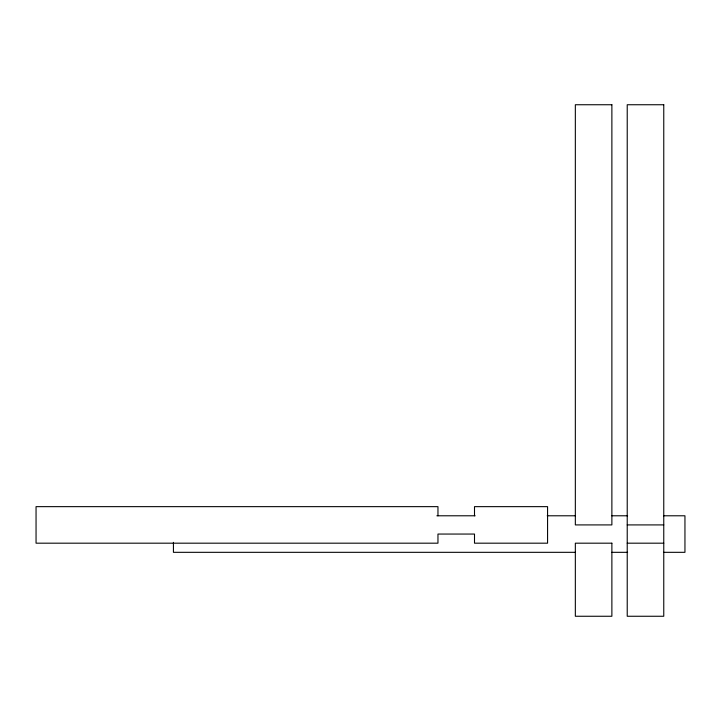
<?xml version="1.0" encoding="UTF-8"?>
<svg xmlns="http://www.w3.org/2000/svg" width="721" height="721" viewBox="0 0 721 721"><rect width="100%" height="100%" fill="white"/><g stroke="black" fill="none" stroke-linecap="round" stroke-linejoin="round"><path stroke-width="1.08" d="M436.863 515.785L475.139 515.785M547.194 515.785L575.34 515.785M611.877 515.785L627.612 515.785M663.59 515.785L684.95 515.785L684.95 552.322L663.59 552.322M627.225 524.915L663.762 524.915M627.225 543.183L663.762 543.183M575.34 552.322L173.428 552.322L173.428 542.354M611.877 552.322L627.612 552.322M474.499 515.785L474.499 506.647L547.572 506.647L547.572 543.183L474.499 543.183L474.499 534.054L437.962 534.054L437.962 543.183L36.05 543.183L36.05 506.647L437.962 506.647L437.962 515.785M611.877 104.743L575.34 104.743L575.34 524.915L611.877 524.915L611.877 104.743M663.762 104.743L627.225 104.743L627.225 616.257L663.762 616.257L663.762 104.743M611.877 543.183L575.34 543.183L575.34 616.257L611.877 616.257L611.877 543.183"/></g></svg>
